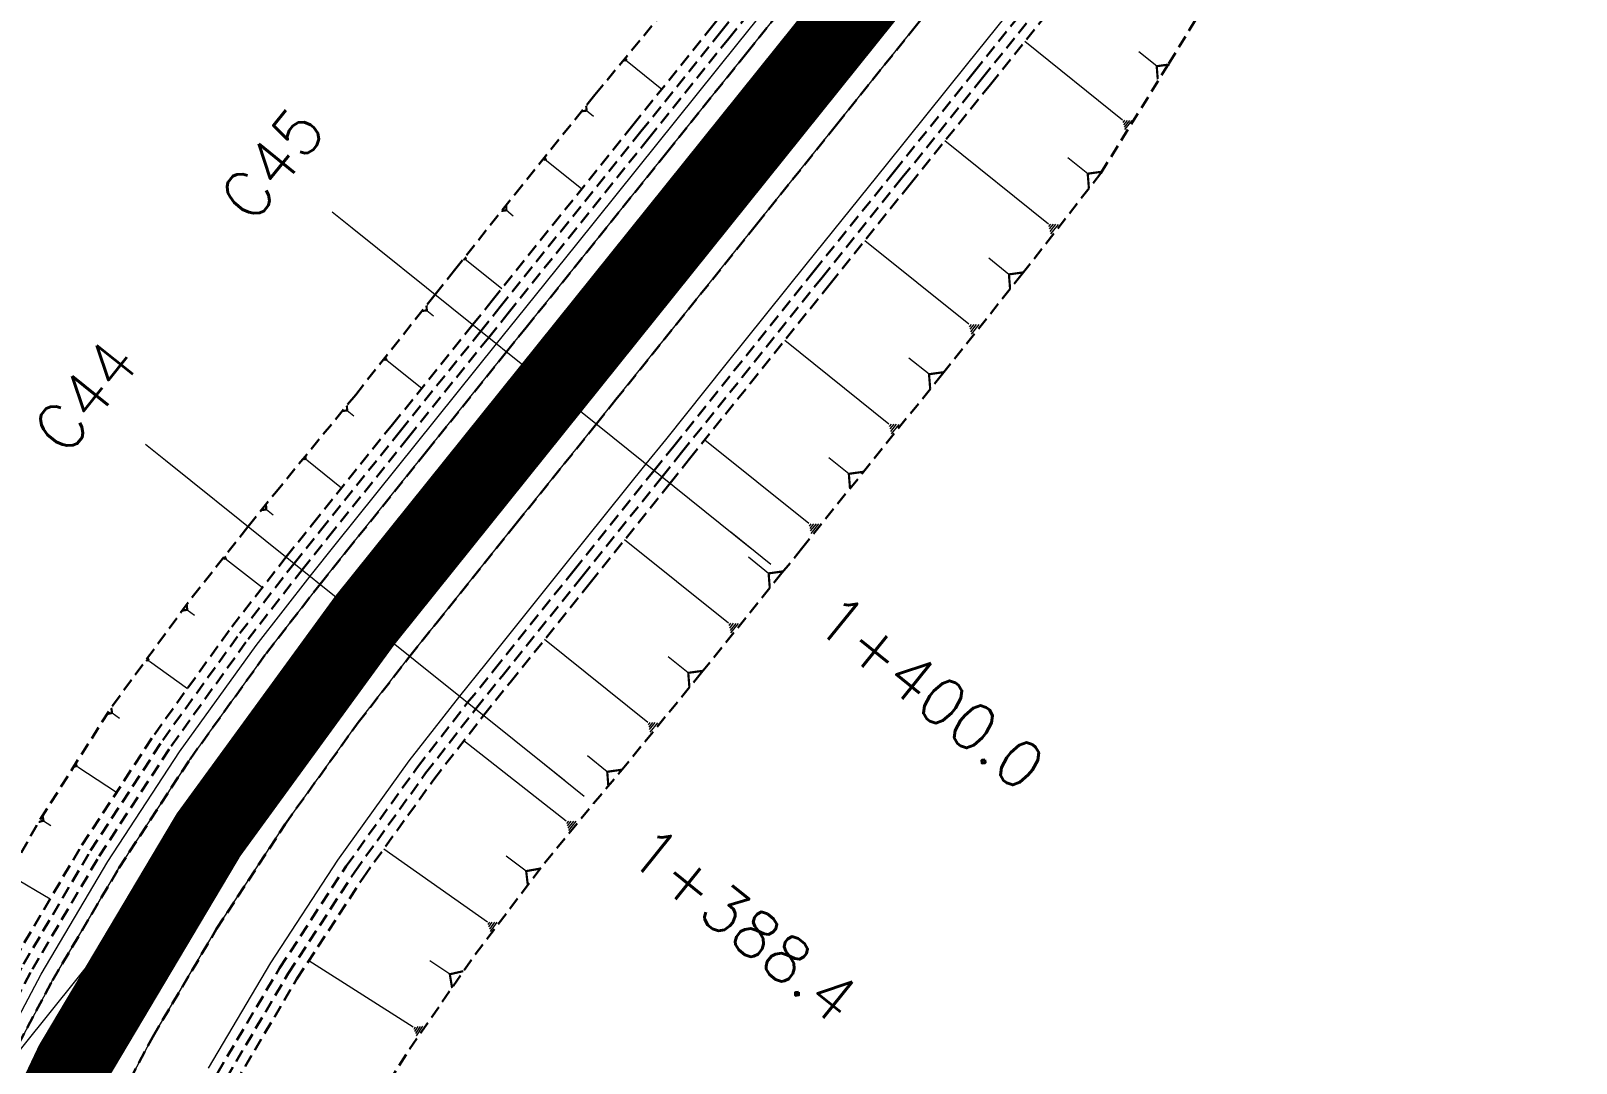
# Model space of a CAD drawing. Header units: metres. Extents: x 544752 to 548977, y 1840603 to 1844608.
# Drawn here: x 548351 to 548411.5, y 1841950.3 to 1841990.6 of the extents above; entities that cross this region are included whole.
import ezdxf

# ---------------------------------------------------------------- set-up
doc = ezdxf.new("R2010")
doc.units = ezdxf.units.M
doc.header["$MEASUREMENT"] = 0
for name, pattern in [('ACAD_ISO02W100', [15, 12, -3]), ('Anordnung Grundriss$0$GESTRICHELT', [0.75, 0.5, -0.25]), ('HIDDEN', [0.375, 0.25, -0.125])]:
    doc.linetypes.add(name, pattern=pattern)
doc.layers.add('C-ROAD', color=7, linetype='Continuous')
for name, color, linetype, lineweight in [('C-ROAD-CORR', 5, 'Continuous', 0), ('C-ROAD-SAMP', 150, 'HIDDEN', 0), ('C-ROAD-SAMP-TEXT', 11, 'Continuous', 0), ('C-TOPO-FEAT', 94, 'Continuous', 5)]:
    doc.layers.add(name, color=color, linetype=linetype, lineweight=lineweight)

msp = doc.modelspace()

# ---------------------------------------------------------------- linework, layer by layer
at = {"layer": 'C-ROAD', "color": 3, "linetype": 'Continuous', "lineweight": 13}
msp.add_line((548320.3869486051, 1841913.139602886), (548364.1086873615, 1841967.5948024), dxfattribs=at)
at = {"layer": 'C-ROAD', "color": 1, "linetype": 'ACAD_ISO02W100', "lineweight": -3, "ltscale": 0.1, "const_width": 3, "flags": 128}
msp.add_lwpolyline([(548350.437190882, 1841850.100391811, -0.2879144332034855), (548364.1086873615, 1841967.5948024)], format="xyb", dxfattribs=at)
at = {"layer": 'C-ROAD-CORR', "color": 160, "linetype": 'Continuous'}
for p, q in [((548393.7330288658, 1841987.146467753, 521.4174338349366), (548389.9048643049, 1841990.220077112, 516.5080633667426)), ((548374.3267540254, 1841989.58179953, 519.3083723468569), (548374.2271897579, 1841989.45779275, 519.3083723468569)), ((548374.3349762887, 1841989.549704638, 519.2818672504129), (548374.260303088, 1841989.456699552, 519.2818672504129)), ((548374.343198552, 1841989.517609745, 519.2553621539689), (548374.2934164181, 1841989.455606356, 519.2553621539689)), ((548374.3514208152, 1841989.485514853, 519.2288570575249), (548374.3265297484, 1841989.454513158, 519.2288570575249)), ((548395.0677856887, 1841989.257384591, 520.9270176777237), (548394.3714529749, 1841989.816465767, 520.0340165523432)), ((548374.3596430785, 1841989.453419961, 519.2023519610809), (548375.7177380166, 1841988.363014038, 517.4606841001452)), ((548372.7740125641, 1841987.520690208, 519.4399144866724), (548373.0400034434, 1841987.307127796, 519.0987985949686)), ((548393.7562055789, 1841987.055999462, 521.4921457479585), (548393.8263679052, 1841987.143386276, 521.4921457479585)), ((548393.7793822921, 1841986.96553117, 521.5668576609804), (548393.9197069447, 1841987.140304799, 521.5668576609804)), ((548393.8025590053, 1841986.875062878, 521.6415695740023), (548394.0130459841, 1841987.137223322, 521.6415695740023)), ((548393.8257357185, 1841986.784594587, 521.7162814870243), (548394.1063850236, 1841987.134141845, 521.7162814870243)), ((548390.8314764799, 1841983.084606774, 522.1189102375619), (548386.784607082, 1841986.333812877, 516.9290651318727)), ((548371.1723158315, 1841985.704349392, 519.7628896082778), (548371.0710179787, 1841985.57818344, 519.7628896082778)), ((548371.1806812586, 1841985.671695673, 519.7359230125039), (548371.1047078689, 1841985.577071209, 519.7359230125039)), ((548371.1890466855, 1841985.639041953, 519.7089564167301), (548371.1383977592, 1841985.575958978, 519.7089564167301)), ((548371.1974121125, 1841985.606388234, 519.6819898209562), (548371.1720876493, 1841985.574846746, 519.6819898209562)), ((548371.2057775395, 1841985.573734515, 519.6550232251824), (548372.5875192471, 1841984.464342749, 517.8830299303393)), ((548392.370423335, 1841985.054750437, 521.8743223958878), (548391.5946831042, 1841985.677587412, 520.8794863276548)), ((548369.6408585636, 1841983.624125977, 519.8658847209864), (548369.9073922309, 1841983.410127764, 519.5240727392419)), ((548390.8559772896, 1841982.988969987, 522.1978904772175), (548390.9301480225, 1841983.081349251, 522.1978904772175)), ((548390.8804780993, 1841982.893333199, 522.2768707168731), (548391.0288195651, 1841983.078091728, 522.2768707168731)), ((548390.9049789091, 1841982.797696412, 522.3558509565287), (548391.1274911077, 1841983.074834204, 522.3558509565287)), ((548390.9294797188, 1841982.702059624, 522.4348311961843), (548391.2261626503, 1841983.071576681, 522.4348311961843)), ((548387.7274649155, 1841979.164918032, 522.5748483839424), (548383.6544001014, 1841982.43515627, 517.3514093714463)), ((548368.0514564315, 1841981.797254993, 520.1726779986795), (548367.9508360092, 1841981.671932778, 520.1726779986795)), ((548368.0597659146, 1841981.764819646, 520.1458917423153), (548367.9843005979, 1841981.670827984, 520.1458917423153)), ((548368.0680753976, 1841981.732384298, 520.119105485951), (548368.0177651866, 1841981.669723191, 520.119105485951)), ((548368.0763848808, 1841981.699948951, 520.0923192295867), (548368.0512297752, 1841981.668618397, 520.0923192295867)), ((548368.0846943639, 1841981.667513604, 520.0655329732224), (548369.4571956584, 1841980.565540907, 518.3053899033054)), ((548389.2893992139, 1841981.116931998, 522.359514323782), (548388.5042008309, 1841981.747362863, 521.3525487946168)), ((548366.5284936352, 1841979.7109322, 520.2623236739075), (548366.7915650479, 1841979.49971381, 519.9249518071628)), ((548387.7521243191, 1841979.068662187, 522.6543398632883), (548387.8267751597, 1841979.161639423, 522.6543398632883)), ((548387.7767837227, 1841978.972406341, 522.7338313426343), (548387.9260854039, 1841979.158360814, 522.7338313426343)), ((548387.8014431263, 1841978.876150497, 522.8133228219803), (548388.0253956481, 1841979.155082204, 522.8133228219803)), ((548387.8261025299, 1841978.779894651, 522.8928143013262), (548388.1247058923, 1841979.151803595, 522.8928143013262)), ((548384.596935233, 1841975.266236245, 522.9969754806929), (548380.5240543408, 1841978.536326814, 517.7737723359556)), ((548364.9426272425, 1841977.87967961, 520.5554180800565), (548364.8435433309, 1841977.75627111, 520.5554180800565)), ((548364.9508098369, 1841977.847739562, 520.5290408596264), (548364.8764969031, 1841977.755183188, 520.5290408596264)), ((548364.9589924312, 1841977.815799514, 520.5026636391964), (548364.9094504754, 1841977.754095265, 520.5026636391964)), ((548364.9671750255, 1841977.783859467, 520.4762864187663), (548364.9424040476, 1841977.753007342, 520.4762864187663)), ((548364.9753576198, 1841977.751919419, 520.4499091983363), (548366.3269003173, 1841976.666774249, 518.7166441569512)), ((548386.1647322549, 1841977.213544826, 522.7891587627498), (548385.3784384171, 1841977.844855226, 521.7807883843496)), ((548363.414170361, 1841975.799391971, 520.6448040856121), (548363.6741649942, 1841975.590643907, 520.3113779870698)), ((548384.6215935231, 1841975.169984747, 523.0764633705498), (548384.6962409928, 1841975.262957784, 523.0764633705498)), ((548384.6462518132, 1841975.073733248, 523.1559512604068), (548384.7955467525, 1841975.259679323, 523.1559512604068)), ((548384.6709101031, 1841974.97748175, 523.2354391502638), (548384.8948525124, 1841975.256400862, 523.2354391502638)), ((548384.6955683932, 1841974.881230251, 523.3149270401208), (548384.9941582722, 1841975.253122401, 523.3149270401208)), ((548381.461456831, 1841971.371525944, 523.4127574214066), (548377.3937076963, 1841974.637496257, 518.1961354197213)), ((548361.7986647479, 1841973.993019614, 520.9655583346249), (548361.69859813, 1841973.868387159, 520.9655583346249)), ((548361.8069284965, 1841973.960762787, 520.9389195070411), (548361.7318785331, 1841973.867288446, 520.9389195070411)), ((548361.8151922452, 1841973.928505961, 520.9122806794572), (548361.7651589361, 1841973.866189733, 520.9122806794572)), ((548361.8234559938, 1841973.896249134, 520.8856418518734), (548361.7984393393, 1841973.86509102, 520.8856418518734)), ((548361.8317197424, 1841973.863992308, 520.8590030242896), (548363.1966669318, 1841972.768084755, 519.108547599373)), ((548383.0291520711, 1841973.318916501, 523.204809997384), (548382.2438679729, 1841973.949416187, 522.1977345438523)), ((548360.252575916, 1841971.925900962, 521.0669278062624), (548360.5186228692, 1841971.712293529, 520.7257400036651)), ((548381.4860840521, 1841971.275395721, 523.4921451579359), (548381.5606374673, 1841971.368251614, 523.4921451579359)), ((548381.5107112733, 1841971.179265498, 523.5715328944651), (548381.6598181037, 1841971.364977284, 523.5715328944651)), ((548381.5353384945, 1841971.083135274, 523.6509206309944), (548381.75899874, 1841971.361702954, 523.6509206309944)), ((548381.5599657156, 1841970.987005051, 523.7303083675237), (548381.8581793763, 1841971.358428624, 523.7303083675237)), ((548378.3219047667, 1841967.480101862, 523.8133377721537), (548374.2633686194, 1841970.738675125, 518.608530823767)), ((548358.6595550721, 1841970.103730713, 521.3661039659229), (548358.5593007264, 1841969.97545079, 521.3661039659229)), ((548358.6684032661, 1841970.070986665, 521.3389663719042), (548358.5932125069, 1841969.974776723, 521.3389663719042)), ((548358.6772514601, 1841970.038242617, 521.3118287778856), (548358.6271242873, 1841969.974102655, 521.3118287778856)), ((548358.6860996542, 1841970.005498569, 521.2846911838669), (548358.6610360678, 1841969.973428588, 521.2846911838669)), ((548358.6949478482, 1841969.972754521, 521.2575535898483), (548360.0999196093, 1841968.874729817, 519.4742244948958)), ((548379.8925079562, 1841969.425146321, 523.617324173024), (548379.1084392327, 1841970.05467019, 522.6118073580774)), ((548357.1602246133, 1841968.00332984, 521.4463392832462), (548357.4389165342, 1841967.794951688, 521.0983300111844)), ((548378.3464762099, 1841967.384189363, 523.8925457045231), (548378.4208607703, 1841967.476834948, 523.8925457045231)), ((548378.3710476533, 1841967.288276864, 523.9717536368925), (548378.5198167737, 1841967.473568034, 523.9717536368925)), ((548378.3956190965, 1841967.192364364, 524.0509615692619), (548378.6187727773, 1841967.47030112, 524.0509615692619)), ((548378.4201905398, 1841967.096451865, 524.1301695016313), (548378.7177287807, 1841967.467034205, 524.1301695016313)), ((548375.167304928, 1841963.600915945, 524.1755609116241), (548371.1331058955, 1841966.839949091, 519.0019647200013)), ((548355.6416478431, 1841966.122095133, 521.7409041069282), (548355.5447218256, 1841965.986522069, 521.7409041069282)), ((548355.6521276016, 1841966.088994164, 521.7131214926823), (548355.5794330885, 1841965.987314366, 521.7131214926823)), ((548355.66260736, 1841966.055893195, 521.6853388784364), (548355.6141443514, 1841965.988106663, 521.6853388784364)), ((548355.6730871187, 1841966.022792225, 521.6575562641905), (548355.6488556142, 1841965.988898959, 521.6575562641905)), ((548355.6835668772, 1841965.989691256, 521.6297736499446), (548357.1685164555, 1841964.928047854, 519.8039339097063)), ((548376.7496964535, 1841965.536364062, 524.0057795379839), (548375.9680363953, 1841966.163954028, 523.0033516785674)), ((548354.2202704983, 1841963.967005254, 521.8069990915957), (548354.5138233112, 1841963.766457953, 521.4514645340408)), ((548375.191729028, 1841963.505578588, 524.2542938716196), (548375.2656675393, 1841963.597668621, 524.2542938716196)), ((548375.2161531281, 1841963.41024123, 524.333026831615), (548375.3640301507, 1841963.594421297, 524.333026831615)), ((548375.2405772281, 1841963.314903872, 524.4117597916105), (548375.4623927621, 1841963.591173973, 524.4117597916105)), ((548375.2650013282, 1841963.219566515, 524.490492751606), (548375.5607553734, 1841963.587926649, 524.490492751606)), ((548371.9819968403, 1841959.741106272, 524.4729308435744), (548367.9770211352, 1841962.878854629, 519.3846633902207)), ((548373.5815539878, 1841961.668264344, 524.3399687689611), (548372.8072221839, 1841962.289970501, 523.3469389160965)), ((548352.832755925, 1841961.989758474, 522.0373895914047), (548352.7423966225, 1841961.85123823, 522.0373895914047)), ((548352.8445477196, 1841961.95738356, 522.0098175708937), (548352.7767782427, 1841961.853493376, 522.0098175708937)), ((548352.8563395141, 1841961.925008646, 521.9822455503827), (548352.8111598628, 1841961.855748523, 521.9822455503827)), ((548352.8681313086, 1841961.892633731, 521.9546735298717), (548352.845541483, 1841961.85800367, 521.9546735298717)), ((548352.8799231031, 1841961.860258817, 521.9271015093607), (548354.3971919711, 1841960.870516435, 520.1150558316825)), ((548351.539550726, 1841959.75341133, 522.0471755766259), (548351.8313167703, 1841959.571846562, 521.7035271430412)), ((548372.0071308936, 1841959.647648856, 524.550361090745), (548372.078753494, 1841959.739066886, 524.550361090745)), ((548372.032264947, 1841959.554191441, 524.6277913379156), (548372.1755101476, 1841959.737027501, 524.6277913379156)), ((548372.0573990002, 1841959.460734026, 524.7052215850862), (548372.2722668013, 1841959.734988116, 524.7052215850862)), ((548372.0825330535, 1841959.367276611, 524.7826518322568), (548372.369023455, 1841959.732948731, 524.7826518322568)), ((548368.8995140282, 1841955.781474877, 524.7386168597466), (548364.8411008822, 1841958.645352887, 519.7705103238543)), ((548370.4122000075, 1841957.783712952, 524.6074928175599), (548369.6342219363, 1841958.362398321, 523.6377740024645)), ((548350.295950262, 1841957.588068488, 522.155157240716), (548351.7995585682, 1841956.696335747, 520.4065247230501)), ((548368.9285854882, 1841955.691579721, 524.8142147450225), (548368.9939533864, 1841955.784212835, 524.8142147450225)), ((548368.9576569484, 1841955.601684566, 524.8898126302984), (548369.0883927445, 1841955.786950793, 524.8898126302984)), ((548368.9867284084, 1841955.51178941, 524.9654105155743), (548369.1828321028, 1841955.789688751, 524.9654105155743)), ((548369.0157998684, 1841955.421894255, 525.0410084008502), (548369.277271461, 1841955.792426709, 525.0410084008502)), ((548365.9990546054, 1841951.687201783, 524.9697464956298), (548361.9110423398, 1841954.276057584, 520.1302794374851)), ((548367.4271214089, 1841953.750270406, 524.8596986102342), (548366.640479899, 1841954.276420322, 523.9131448126627)), ((548366.0317161469, 1841951.601151115, 525.0433891683289), (548366.0908084781, 1841951.694462676, 525.0433891683289)), ((548366.0643776882, 1841951.515100447, 525.1170318410279), (548366.1825623509, 1841951.701723569, 525.1170318410279)), ((548366.0970392297, 1841951.429049779, 525.190674513727), (548366.2743162236, 1841951.708984461, 525.190674513727)), ((548366.1297007712, 1841951.342999111, 525.2643171864261), (548366.3660700963, 1841951.716245354, 525.2643171864261))]:
    msp.add_line(p, q, dxfattribs=at)
at = {"layer": 'C-ROAD-CORR', "color": 5, "linetype": 'Anordnung Grundriss$0$GESTRICHELT', "lineweight": 30, "extrusion": (-0.5513784584334115, 0.4426983122739024, 0.7071067811055366), "const_width": 0.1, "elevation": 513440.6594093192}
msp.add_lwpolyline([(-1779656.291862654, -512703.4591600958), (-1779655.918303963, -512703.9572383504), (-1779655.544745273, -512703.4591600957)], dxfattribs=at)
at = {"layer": 'C-ROAD-CORR', "color": 5, "linetype": 'Anordnung Grundriss$0$GESTRICHELT', "lineweight": 30, "extrusion": (-0.5513784583113457, 0.4426983120526868, -0.7071067813392158), "const_width": 0.1, "elevation": 512716.5320306733}
msp.add_lwpolyline([(-1779640.464029172, 513451.3214841497), (-1779640.606724184, 513451.1312241341), (-1779640.749419196, 513451.3214841498)], dxfattribs=at)
at = {"layer": 'C-ROAD-CORR', "color": 5, "linetype": 'Anordnung Grundriss$0$GESTRICHELT', "lineweight": 30, "extrusion": (-0.55137845841225, 0.4426983122332208, 0.7071067811475071), "const_width": 0.1, "elevation": 513440.9559600501}
msp.add_lwpolyline([(-1779651.368668517, -512702.3592813307), (-1779650.952510408, -512702.9141588092), (-1779650.536352299, -512702.359281331)], dxfattribs=at)
at = {"layer": 'C-ROAD-CORR', "color": 5, "linetype": 'Anordnung Grundriss$0$GESTRICHELT', "lineweight": 30, "extrusion": (-0.551378458437875, 0.4426983120453225, -0.707106781245163), "const_width": 0.1, "elevation": 512716.2332925455}
msp.add_lwpolyline([(-1779635.463839788, 513451.6254106626), (-1779635.606825986, 513451.4347623975), (-1779635.749812186, 513451.6254106626)], dxfattribs=at)
at = {"layer": 'C-ROAD-CORR', "color": 5, "linetype": 'Anordnung Grundriss$0$GESTRICHELT', "lineweight": 30, "extrusion": (-0.5513784583427417, 0.4426983121209866, 0.7071067812719738), "const_width": 0.1, "elevation": 513441.2544187551}
msp.add_lwpolyline([(-1779646.374270548, -512701.9649903548), (-1779645.953038464, -512702.5266331333), (-1779645.53180638, -512701.9649903546)], dxfattribs=at)
at = {"layer": 'C-ROAD-CORR', "color": 5, "linetype": 'Anordnung Grundriss$0$GESTRICHELT', "lineweight": 30, "extrusion": (-0.5513784584895168, 0.4426983124603243, -0.7071067809450743), "const_width": 0.1, "elevation": 512715.9374308321}
msp.add_lwpolyline([(-1779630.46546114, 513451.8872862898), (-1779630.606589957, 513451.6991145327), (-1779630.747718774, 513451.8872862892)], dxfattribs=at)
at = {"layer": 'C-ROAD-CORR', "color": 5, "linetype": 'Anordnung Grundriss$0$GESTRICHELT', "lineweight": 30, "extrusion": (-0.5513784583551246, 0.4426983122283549, 0.7071067811950981), "const_width": 0.1, "elevation": 513441.5532653288}
msp.add_lwpolyline([(-1779641.374788068, -512701.6553328097), (-1779640.95296831, -512702.2177591535), (-1779640.531148552, -512701.6553328094)], dxfattribs=at)
at = {"layer": 'C-ROAD-CORR', "color": 5, "linetype": 'Anordnung Grundriss$0$GESTRICHELT', "lineweight": 30, "extrusion": (-0.5513784582600784, 0.4426983122880205, -0.7071067812318571), "const_width": 0.1, "elevation": 512715.6523231342}
msp.add_lwpolyline([(-1779625.467228382, 513452.1413029796), (-1779625.606706612, 513451.9553320051), (-1779625.746184843, 513452.1413029793)], dxfattribs=at)
at = {"layer": 'C-ROAD-CORR', "color": 5, "linetype": 'Anordnung Grundriss$0$GESTRICHELT', "lineweight": 30, "extrusion": (-0.5513784583050209, 0.4426983123100472, 0.7071067811830222), "const_width": 0.1, "elevation": 513441.8520990622}
msp.add_lwpolyline([(-1779636.374154038, -512701.3670516586), (-1779635.952875971, -512701.9287557485), (-1779635.531597904, -512701.3670516587)], dxfattribs=at)
at = {"layer": 'C-ROAD-CORR', "color": 5, "linetype": 'Anordnung Grundriss$0$GESTRICHELT', "lineweight": 30, "extrusion": (-0.5513784581858894, 0.4426983124944061, -0.7071067811604955), "const_width": 0.1, "elevation": 512715.3827046035}
msp.add_lwpolyline([(-1779620.463969363, 513452.4728831288), (-1779620.606694457, 513452.2825830047), (-1779620.74941955, 513452.4728831288)], dxfattribs=at)
at = {"layer": 'C-ROAD-CORR', "color": 5, "linetype": 'Anordnung Grundriss$0$GESTRICHELT', "lineweight": 30, "extrusion": (-0.5663329808302264, 0.4234475825354522, -0.7070778596935644), "const_width": 0.1, "elevation": 469055.4498465458}
msp.add_lwpolyline([(-1803568.449662086, 469754.6827806162), (-1803568.595226468, 469754.4886947729), (-1803568.74079085, 469754.6827806161)], dxfattribs=at)
at = {"layer": 'C-ROAD-CORR', "color": 5, "linetype": 'Anordnung Grundriss$0$GESTRICHELT', "lineweight": 30, "extrusion": (-0.5513784583696273, 0.4426983121092165, 0.7071067812583782), "const_width": 0.1, "elevation": 513442.4350984698}
msp.add_lwpolyline([(-1779626.372456815, -512700.8200106671), (-1779625.953122921, -512701.3791225256), (-1779625.533789027, -512700.820010667)], dxfattribs=at)
at = {"layer": 'C-ROAD-CORR', "color": 5, "linetype": 'Anordnung Grundriss$0$GESTRICHELT', "lineweight": 30, "extrusion": (-0.5838768376380462, 0.3988887823057179, -0.7070895118869013), "const_width": 0.1, "elevation": 414198.4715564338}
msp.add_lwpolyline([(-1830247.943079012, 414916.3675956186), (-1830248.091796919, 414916.1693050768), (-1830248.240514826, 414916.3675956187)], dxfattribs=at)
at = {"layer": 'C-ROAD-CORR', "color": 5, "linetype": 'Anordnung Grundriss$0$GESTRICHELT', "lineweight": 30, "extrusion": (-0.6003552243001089, 0.3735985020675133, -0.7071052000293001), "const_width": 0.1, "elevation": 358578.5509483221}
msp.add_lwpolyline([(-1853596.199465516, 359315.4235395545), (-1853596.343219168, 359315.231868021), (-1853596.486972817, 359315.4235395548)], dxfattribs=at)
at = {"layer": 'C-ROAD-CORR', "color": 5, "linetype": 'Anordnung Grundriss$0$GESTRICHELT', "lineweight": 30, "extrusion": (-0.5673949936909459, 0.4220468329798105, 0.7070639234936), "const_width": 0.1, "elevation": 466620.7535602035}
msp.add_lwpolyline([(-1805213.270509112, -465821.7921396334), (-1805212.864916873, -465822.332929285), (-1805212.459324635, -465821.7921396332)], dxfattribs=at)
at = {"layer": 'C-ROAD-CORR', "color": 5, "linetype": 'Anordnung Grundriss$0$GESTRICHELT', "lineweight": 30, "extrusion": (-0.5878072087250913, 0.3931583951759693, 0.7070425458722222), "const_width": 0.1, "elevation": 402216.3518902064}
msp.add_lwpolyline([(-1835919.757074226, -401400.5610860818), (-1835919.361199587, -401401.0889189337), (-1835918.965324948, -401400.5610860817)], dxfattribs=at)
at = {"layer": 'C-ROAD-SAMP-TEXT', "color": 1, "linetype": 'Continuous', "lineweight": -3}
for p, q in [((548372.1818208771, 1841976.052582852), (548370.6222870894, 1841977.304722767)), ((548364.8884542554, 1841966.968732443), (548363.3289204676, 1841968.220872357))]:
    msp.add_line(p, q, dxfattribs=at)
at = {"layer": 'C-ROAD-SAMP-TEXT', "color": 4, "linetype": 'Continuous', "lineweight": 5}
for p, q in [((548378.4199560282, 1841971.044023195), (548379.979489816, 1841969.791883281)), ((548371.1265894065, 1841961.960172786), (548372.6861231943, 1841960.708032872))]:
    msp.add_line(p, q, dxfattribs=at)

# ---------------------------------------------------------------- texts
at = {"layer": 'C-ROAD-SAMP-TEXT', "color": 1, "linetype": 'Continuous', "lineweight": 13, "char_height": 1.8, "attachment_point": 5, "rotation": 51.239237377895556, "bg_fill": 3, "box_fill_scale": 1.416666666666667, "bg_fill_color": 256, "bg_fill_true_color": 13158600, "bg_fill_transparency": 0}
for s, insert, width in [('{\\Fsimplex.shx|c0;C45}', (548360.4853174691, 1841985.443632209), 4.761428571428572), ('{\\Fsimplex.shx|c0;C44}', (548353.1919508474, 1841976.3597818), 4.848000000000001)]:
    msp.add_mtext(s, dxfattribs=dict(at, insert=insert, width=width))
at = {"layer": 'C-ROAD-SAMP-TEXT', "color": 1, "linetype": 'Continuous', "lineweight": -3, "insert": (548378.9242583452, 1841955.699473215), "char_height": 1.8, "width": 10.99457142857143, "attachment_point": 5, "rotation": 321.23923737789556, "bg_fill": 3, "box_fill_scale": 1.416666666666667, "bg_fill_color": 256, "bg_fill_true_color": 13158600, "bg_fill_transparency": 0}
msp.add_mtext('{\\Fsimplex.shx|c0;1+388.4}', dxfattribs=at)

# ---------------------------------------------------------------- next in the draw order: linework, layer by layer
at = {"layer": 'C-ROAD-CORR', "color": 5, "linetype": 'Anordnung Grundriss$0$GESTRICHELT', "lineweight": 30, "extrusion": (-0.5513784584607337, 0.4426983121602021, 0.7071067811554159), "const_width": 0.1, "elevation": 513442.7058941332}
msp.add_lwpolyline([(-1779621.368848271, -512700.6232837803), (-1779620.953445735, -512701.1771538285), (-1779620.538043199, -512700.6232837808)], dxfattribs=at)
at = {"layer": 'C-ROAD-SAMP', "color": 1, "linetype": 'Continuous', "lineweight": 13}
for points in [[(548363.6043850445, 1841982.939352381), (548371.4020539833, 1841976.678652809), (548379.199722922, 1841970.417953238)], [(548356.3110184228, 1841973.855501971), (548364.1086873616, 1841967.5948024), (548371.9063563003, 1841961.334102829)]]:
    msp.add_lwpolyline(points, dxfattribs=at)
at = {"layer": 'C-ROAD-SAMP-TEXT', "color": 4, "linetype": 'Continuous', "lineweight": 9}
for p, q in [((548362.8246181507, 1841983.565422338), (548364.3841519385, 1841982.313282424)), ((548355.531251529, 1841974.481571929), (548357.0907853168, 1841973.229432014))]:
    msp.add_line(p, q, dxfattribs=at)

# ---------------------------------------------------------------- next in the draw order: texts
at = {"layer": 'C-ROAD-SAMP-TEXT', "color": 1, "linetype": 'Continuous', "lineweight": -3, "insert": (548386.2176249669, 1841964.783323624), "char_height": 1.8, "width": 10.908, "attachment_point": 5, "rotation": 321.23923737789556, "bg_fill": 3, "box_fill_scale": 1.416666666666667, "bg_fill_color": 256, "bg_fill_true_color": 13158600, "bg_fill_transparency": 0}
msp.add_mtext('{\\Fsimplex.shx|c0;1+400.0}', dxfattribs=at)

# ---------------------------------------------------------------- next in the draw order: linework, layer by layer
at = {"layer": 'C-ROAD', "color": 1, "linetype": 'ACAD_ISO02W100', "lineweight": 60, "ltscale": 0.1, "const_width": 3, "flags": 128}
msp.add_lwpolyline([(548364.1086873615, 1841967.5948024), (548470.0672475295, 1842099.565641123)], dxfattribs=at)
at = {"layer": 'C-ROAD-CORR', "color": 5, "linetype": 'Anordnung Grundriss$0$GESTRICHELT', "lineweight": 30, "extrusion": (-0.5513784583670043, 0.4426983121737848, 0.7071067812199994), "const_width": 0.1, "elevation": 513442.1492181798}
msp.add_lwpolyline([(-1779631.373659158, -512701.0817106382), (-1779630.953033097, -512701.6425453856), (-1779630.532407037, -512701.0817106386)], dxfattribs=at)
at = {"layer": 'C-ROAD-CORR', "color": 11, "linetype": 'Anordnung Grundriss$0$GESTRICHELT', "lineweight": 30}
for points in [[(548363.4714341135, 1841947.00373152, 525.567007840489), (548365.8490679871, 1841950.827210614, 525.3718747066418), (548368.4169643203, 1841954.520194001, 525.1829700191947), (548371.1315107165, 1841958.099404237, 524.9553176218691), (548373.0433305812, 1841960.421233297, 524.7977075369951), (548374.1060612581, 1841961.68327687, 524.7144473336593), (548377.2736194589, 1841965.552236936, 524.3782432500824), (548380.4156671428, 1841969.441679236, 523.9872750739511), (548381.1802194052, 1841970.38932417, 523.8879549467772), (548383.5523688636, 1841973.335413776, 523.5737112737198), (548386.6883654882, 1841977.229714434, 523.1585894675111), (548389.811746294, 1841981.134144253, 522.7272886994815), (548392.8859914703, 1841985.078024762, 522.2329747028622), (548395.5416524243, 1841989.357983923, 521.2018538404751), (548398.1676948576, 1841993.661723608, 520.132749164066), (548400.1844889697, 1841997.102794464, 519.2177075979744), (548400.7046814917, 1841998.036965637, 518.9500290189873), (548403.1896554747, 1842002.453968298, 517.7189733291677), (548405.6603734173, 1842006.882417044, 516.496308581202), (548408.148323207, 1842011.297030448, 515.3224159301949), (548409.6225532397, 1842016.525553098, 513.8982793738819)], [(548344.1476898792, 1841945.811313652, 522.843259102757), (548346.3692844624, 1841950.575932781, 522.6325620992366), (548348.7986430564, 1841955.240318127, 522.4055197330113), (548351.4130607105, 1841959.807033252, 522.1837115537636), (548354.2352856328, 1841964.252088744, 521.9357228831092), (548357.3519030784, 1841968.496199481, 521.5458581506033), (548359.5425393456, 1841971.260934054, 521.2753983878347), (548360.5789254361, 1841972.544129531, 521.1488141260872), (548363.746611893, 1841976.412986621, 520.7170108485265), (548366.8511252126, 1841980.332565027, 520.3441744599145), (548367.6096497158, 1841981.285049611, 520.2468235001711), (548369.9630544459, 1841984.246189242, 519.9460878714904), (548373.0999950151, 1841988.139732013, 519.5152721155489), (548376.2889366602, 1841991.991523445, 519.0177683832688), (548379.5807041978, 1841995.760756612, 518.3883971748193), (548382.9505921218, 1841999.46726741, 517.6588416842193), (548386.4161533541, 1842003.096962707, 516.8065914384715), (548389.1228034489, 1842005.984152514, 516.1702983365107), (548389.8446162796, 1842006.756444003, 516.0025101069759), (548393.3069156014, 1842010.388758268, 515.173403087858), (548397.0010104802, 1842013.834965332, 514.3549864971811)]]:
    msp.add_polyline3d(points, dxfattribs=at)
at = {"layer": 'C-ROAD-CORR', "color": 150, "linetype": 'Anordnung Grundriss$0$GESTRICHELT', "lineweight": 30}
msp.add_polyline3d([(548351.5010493863, 1841947.991327398, 520.924176943611), (548353.8497410879, 1841952.404878963, 520.6504981256346), (548356.3944005738, 1841956.708423808, 520.3547707831452), (548359.1298862722, 1841960.893266472, 520.0369949161432), (548362.0506710408, 1841964.950951337, 519.6971705246281), (548364.1086873615, 1841967.5948024, 519.4571124449019), (548365.141354412, 1841968.88098387, 519.3352976086002), (548368.2717041975, 1841972.77981834, 518.9513761680594), (548371.4020539832, 1841976.678652809, 518.5454062030058), (548372.1643601117, 1841977.62810115, 518.4432055562584), (548374.5324037689, 1841980.577487278, 518.1236964618583), (548377.6627535545, 1841984.476321748, 517.7013329542727), (548380.7931033401, 1841988.375156217, 517.2789694466871), (548383.9234531258, 1841992.273990687, 516.8566059391015), (548387.0538029114, 1841996.172825156, 516.4342424315159), (548390.1841526971, 1842000.071659626, 516.0118789239303), (548392.6545542126, 1842003.148531937, 515.6785591607355), (548393.3145024827, 1842003.970494095, 515.5901081807559), (548396.4448522683, 1842007.869328564, 515.1867047132199), (548399.575202054, 1842011.768163034, 514.8099746264185), (548402.7055518397, 1842015.666997503, 514.4599179203517)], dxfattribs=at)
msp.add_polyline3d([(548351.5010493863, 1841947.991327398, 520.924176943611), (548353.8497410879, 1841952.404878963, 520.6504981256346), (548356.3944005738, 1841956.708423808, 520.3547707831452), (548359.1298862722, 1841960.893266472, 520.0369949161432), (548362.0506710408, 1841964.950951337, 519.6971705246281), (548364.1086873615, 1841967.5948024, 519.4571124449019), (548365.141354412, 1841968.88098387, 519.3352976086002), (548368.2717041975, 1841972.77981834, 518.9513761680594), (548371.4020539832, 1841976.678652809, 518.5454062030058), (548372.1643601117, 1841977.62810115, 518.4432055562584), (548374.5324037689, 1841980.577487278, 518.1236964618583), (548377.6627535545, 1841984.476321748, 517.7013329542727), (548380.7931033401, 1841988.375156217, 517.2789694466871), (548383.9234531258, 1841992.273990687, 516.8566059391015), (548387.0538029114, 1841996.172825156, 516.4342424315159), (548390.1841526971, 1842000.071659626, 516.0118789239303), (548392.6545542126, 1842003.148531937, 515.6785591607355), (548393.3145024827, 1842003.970494095, 515.5901081807559), (548396.4448522683, 1842007.869328564, 515.1867047132199), (548399.575202054, 1842011.768163034, 514.8099746264185), (548402.7055518397, 1842015.666997503, 514.4599179203517)], dxfattribs=at)
at = {"layer": 'C-ROAD-CORR', "color": 5, "linetype": 'Anordnung Grundriss$0$GESTRICHELT', "lineweight": 30}
for points in [[(548353.510569376, 1841946.979235796, 520.856676943611), (548355.8117485418, 1841951.303504027, 520.5829981256346), (548358.3049311887, 1841955.519990903, 520.2872707831452), (548360.9850797553, 1841959.620176868, 519.9694949161432), (548363.8467789101, 1841963.595777355, 519.6296705246281), (548365.8631628727, 1841966.186144996, 519.3896124449019), (548366.8958299232, 1841967.472326467, 519.2677976086002), (548370.0261797088, 1841971.371160937, 518.8838761680594), (548373.1565294944, 1841975.269995406, 518.4779062030058), (548373.918835623, 1841976.219443747, 518.3757055562584), (548376.2868792801, 1841979.168829875, 518.0561964618583), (548379.4172290658, 1841983.067664345, 517.6338329542727), (548382.5475788513, 1841986.966498814, 517.2114694466871), (548385.677928637, 1841990.865333283, 516.7891059391015), (548388.8082784227, 1841994.764167753, 516.366742431516), (548391.9386282084, 1841998.663002222, 515.9443789239303), (548394.4090297238, 1842001.739874534, 515.6110591607355), (548395.0689779939, 1842002.561836691, 515.5226081807559), (548398.1993277796, 1842006.460671161, 515.1192047132199), (548401.3296775653, 1842010.35950563, 514.7424746264185), (548404.4600273509, 1842014.258340099, 514.3924179203517)], [(548349.4915293966, 1841949.003419, 520.856676943611), (548351.887733634, 1841953.5062539, 520.5829981256346), (548354.4838699589, 1841957.896856713, 520.2872707831452), (548357.2746927892, 1841962.166356076, 519.9694949161432), (548360.2545631714, 1841966.306125319, 519.6296705246281), (548362.3542118502, 1841969.003459803, 519.3896124449019), (548363.3868789007, 1841970.289641274, 519.2677976086002), (548366.5172286863, 1841974.188475743, 518.8838761680594), (548369.6475784719, 1841978.087310213, 518.4779062030058), (548370.4098846004, 1841979.036758553, 518.3757055562584), (548372.7779282576, 1841981.986144682, 518.0561964618583), (548375.9082780433, 1841985.884979151, 517.6338329542727), (548379.0386278288, 1841989.783813621, 517.2114694466871), (548382.1689776145, 1841993.68264809, 516.7891059391015), (548385.2993274002, 1841997.581482559, 516.366742431516), (548388.4296771858, 1842001.480317029, 515.9443789239303), (548390.9000787013, 1842004.557189341, 515.6110591607355), (548391.5600269714, 1842005.379151498, 515.5226081807559), (548394.6903767571, 1842009.277985968, 515.1192047132199), (548397.8207265427, 1842013.176820437, 514.7424746264185)]]:
    msp.add_polyline3d(points, dxfattribs=at)
at = {"layer": 'C-ROAD-CORR', "color": 160, "linetype": 'Anordnung Grundriss$0$GESTRICHELT', "lineweight": 30}
for points in [[(548353.510569376, 1841946.979235796, 520.706676943611), (548355.8117485418, 1841951.303504027, 520.4329981256346), (548358.3049311887, 1841955.519990903, 520.1372707831453), (548360.9850797553, 1841959.620176868, 519.8194949161432), (548363.8467789101, 1841963.595777355, 519.4796705246281), (548365.8631628727, 1841966.186144996, 519.2396124449019), (548366.8958299232, 1841967.472326467, 519.1177976086002), (548370.0261797088, 1841971.371160937, 518.7338761680594), (548373.1565294944, 1841975.269995406, 518.3279062030058), (548373.918835623, 1841976.219443747, 518.2257055562584), (548376.2868792801, 1841979.168829875, 517.9061964618584), (548379.4172290658, 1841983.067664345, 517.4838329542728), (548382.5475788513, 1841986.966498814, 517.0614694466872), (548385.677928637, 1841990.865333283, 516.6391059391016), (548388.8082784227, 1841994.764167753, 516.216742431516), (548391.9386282084, 1841998.663002222, 515.7943789239304), (548394.4090297238, 1842001.739874534, 515.4610591607355), (548395.0689779939, 1842002.561836691, 515.372608180756), (548398.1993277796, 1842006.460671161, 514.9692047132199), (548401.3296775653, 1842010.35950563, 514.5924746264185), (548404.4600273509, 1842014.258340099, 514.2424179203517)], [(548349.4915293966, 1841949.003419, 520.706676943611), (548351.887733634, 1841953.5062539, 520.4329981256346), (548354.4838699589, 1841957.896856713, 520.1372707831453), (548357.2746927892, 1841962.166356076, 519.8194949161432), (548360.2545631714, 1841966.306125319, 519.4796705246281), (548362.3542118502, 1841969.003459803, 519.2396124449019), (548363.3868789007, 1841970.289641274, 519.1177976086002), (548366.5172286863, 1841974.188475743, 518.7338761680594), (548369.6475784719, 1841978.087310213, 518.3279062030058), (548370.4098846004, 1841979.036758553, 518.2257055562584), (548372.7779282576, 1841981.986144682, 517.9061964618584), (548375.9082780433, 1841985.884979151, 517.4838329542728), (548379.0386278288, 1841989.783813621, 517.0614694466872), (548382.1689776145, 1841993.68264809, 516.6391059391016), (548385.2993274002, 1841997.581482559, 516.216742431516), (548388.4296771858, 1842001.480317029, 515.7943789239304), (548390.9000787013, 1842004.557189341, 515.4610591607355), (548391.5600269714, 1842005.379151498, 515.372608180756), (548394.6903767571, 1842009.277985968, 514.9692047132199), (548397.8207265427, 1842013.176820437, 514.5924746264185)]]:
    msp.add_polyline3d(points, dxfattribs=at)
at = {"layer": 'C-ROAD-CORR', "color": 92, "linetype": 'Anordnung Grundriss$0$GESTRICHELT', "lineweight": 30}
for points in [[(548358.3405581492, 1841949.883954109, 520.0829981256346), (548360.76739287, 1841953.988232937, 519.7872707831452), (548363.3762180225, 1841957.979305823, 519.4694949161432), (548366.1617623861, 1841961.849108667, 519.1296705246281), (548368.1244868649, 1841964.37054212, 518.8896124449019), (548369.1571539154, 1841965.656723591, 518.7677976086002), (548372.2875037009, 1841969.555558061, 518.3838761680594), (548375.4178534866, 1841973.45439253, 517.9779062030058), (548376.1801596151, 1841974.403840871, 517.8757055562584), (548378.5482032723, 1841977.353226999, 517.5561964618583), (548381.678553058, 1841981.252061469, 517.1338329542727), (548384.8089028435, 1841985.150895938, 516.7114694466871), (548387.9392526292, 1841989.049730408, 516.2891059391015), (548391.0696024148, 1841992.948564877, 515.866742431516), (548394.1999522005, 1841996.847399346, 515.4443789239303), (548396.670353716, 1841999.924271658, 515.1110591607355), (548397.3303019861, 1842000.746233816, 515.0226081807559), (548400.4606517717, 1842004.645068285, 514.6192047132199), (548403.5910015574, 1842008.543902754, 514.2424746264185), (548406.7213513431, 1842012.442737224, 513.8924179203517)], [(548358.6893594742, 1841949.68815412, 520.0829981256346), (548361.1070427571, 1841953.776955976, 519.7872707831452), (548363.7060301972, 1841957.752978782, 519.4694949161432), (548366.4810704518, 1841961.608188848, 519.1296705246281), (548368.4363936224, 1841964.120114138, 518.8896124449019), (548369.4690606729, 1841965.406295608, 518.7677976086002), (548372.5994104585, 1841969.305130078, 518.3838761680594), (548375.7297602441, 1841973.203964547, 517.9779062030058), (548376.4920663727, 1841974.153412888, 517.8757055562584), (548378.8601100298, 1841977.102799017, 517.5561964618583), (548381.9904598155, 1841981.001633486, 517.1338329542727), (548385.120809601, 1841984.900467955, 516.7114694466871), (548388.2511593867, 1841988.799302425, 516.2891059391015), (548391.3815091724, 1841992.698136894, 515.866742431516), (548394.511858958, 1841996.596971364, 515.4443789239303), (548396.9822604735, 1841999.673843675, 515.1110591607355), (548397.6422087436, 1842000.495805833, 515.0226081807559), (548400.7725585293, 1842004.394640302, 514.6192047132199), (548403.902908315, 1842008.293474772, 514.2424746264185), (548407.0332581006, 1842012.192309241, 513.8924179203517)], [(548339.4020989867, 1841925.442368797, 521.4743431658001), (548340.7496862268, 1841930.422415557, 521.310906970388), (548342.3197103614, 1841935.336871918, 521.1254222504631), (548344.108999103, 1841940.175808051, 520.9178890060252), (548346.113937132, 1841944.929446721, 520.6883072370746), (548348.3304734026, 1841949.588183037, 520.436676943611), (548350.7541293273, 1841954.142603863, 520.1629981256347), (548353.3800078259, 1841958.583506836, 519.8672707831453), (548356.2028032211, 1841962.901918959, 519.5494949161432), (548359.216811958, 1841967.089114731, 519.2096705246281), (548361.3405148882, 1841969.817350748, 518.9696124449019), (548362.3731819387, 1841971.103532218, 518.8477976086002), (548365.5035317242, 1841975.002366688, 518.4638761680594), (548368.6338815099, 1841978.901201157, 518.0579062030058), (548369.3961876384, 1841979.850649498, 517.9557055562584), (548371.7642312956, 1841982.800035626, 517.6361964618584), (548374.8945810812, 1841986.698870096, 517.2138329542728), (548378.0249308668, 1841990.597704565, 516.7914694466872), (548381.1552806525, 1841994.496539035, 516.3691059391016), (548384.2856304381, 1841998.395373504, 515.946742431516), (548387.4159802238, 1842002.294207973, 515.5243789239304), (548389.8863817393, 1842005.371080285, 515.1910591607356), (548390.5463300094, 1842006.193042443, 515.102608180756), (548393.676679795, 1842010.091876912, 514.69920471322)], [(548339.7904632248, 1841925.346591876, 521.4743431658001), (548341.1333539943, 1841930.309282696, 521.310906970388), (548342.6979064444, 1841935.206611706, 521.1254222504631), (548344.4809593434, 1841940.028683684, 520.9178890060252), (548346.4789099713, 1841944.765755467, 520.6883072370746), (548348.6877214008, 1841949.408255641, 520.436676943611), (548351.1029306523, 1841953.946803875, 520.1629981256347), (548353.719657713, 1841958.372229875, 519.8672707831453), (548356.5326153958, 1841962.675591918, 519.5494949161432), (548359.5361200237, 1841966.848194912, 519.2096705246281), (548361.6524216458, 1841969.566922765, 518.9696124449019), (548362.6850886963, 1841970.853104235, 518.8477976086002), (548365.8154384819, 1841974.751938705, 518.4638761680594), (548368.9457882675, 1841978.650773174, 518.0579062030058), (548369.708094396, 1841979.600221515, 517.9557055562584), (548372.0761380532, 1841982.549607643, 517.6361964618584), (548375.2064878389, 1841986.448442113, 517.2138329542728), (548378.3368376244, 1841990.347276582, 516.7914694466872), (548381.4671874101, 1841994.246111052, 516.3691059391016), (548384.5975371958, 1841998.144945521, 515.946742431516), (548387.7278869814, 1842002.04377999, 515.5243789239304), (548390.1982884969, 1842005.120652302, 515.1910591607356), (548390.858236767, 1842005.94261446, 515.102608180756), (548393.9885865527, 1842009.841448929, 514.69920471322)]]:
    msp.add_polyline3d(points, dxfattribs=at)
at = {"layer": 'C-ROAD-CORR', "color": 1, "linetype": 'Anordnung Grundriss$0$GESTRICHELT', "lineweight": 30}
for points in [[(548359.0381607994, 1841949.492354132, 520.4829981256346), (548361.4466926442, 1841953.565679015, 520.1872707831452), (548364.035842372, 1841957.526651741, 519.8694949161431), (548366.8003785175, 1841961.367269029, 519.529670524628), (548368.74830038, 1841963.869686155, 519.2896124449019), (548369.7809674306, 1841965.155867625, 519.1677976086002), (548372.9113172161, 1841969.054702095, 518.7838761680594), (548376.0416670018, 1841972.953536564, 518.3779062030058), (548376.8039731303, 1841973.902984905, 518.2757055562583), (548379.1720167875, 1841976.852371034, 517.9561964618583), (548382.3023665731, 1841980.751205503, 517.5338329542727), (548385.4327163587, 1841984.650039972, 517.1114694466871), (548388.5630661444, 1841988.548874442, 516.6891059391015), (548391.69341593, 1841992.447708911, 516.2667424315159), (548394.8237657157, 1841996.346543381, 515.8443789239303), (548397.2941672312, 1841999.423415692, 515.5110591607355), (548397.9541155013, 1842000.24537785, 515.4226081807559), (548401.0844652869, 1842004.144212319, 515.0192047132199), (548404.2148150726, 1842008.043046789, 514.6424746264184), (548407.3451648583, 1842011.941881258, 514.2924179203517)], [(548363.4714341135, 1841947.00373152, 525.567007840489), (548365.8490679871, 1841950.827210614, 525.3718747066418), (548368.4169643203, 1841954.520194001, 525.1829700191947), (548371.1315107165, 1841958.099404237, 524.9553176218691), (548373.0433305812, 1841960.421233297, 524.7977075369951), (548374.1060612581, 1841961.68327687, 524.7144473336593), (548377.2736194589, 1841965.552236936, 524.3782432500824), (548380.4156671428, 1841969.441679236, 523.9872750739511), (548381.1802194052, 1841970.38932417, 523.8879549467772), (548383.5523688636, 1841973.335413776, 523.5737112737198), (548386.6883654882, 1841977.229714434, 523.1585894675111), (548389.811746294, 1841981.134144253, 522.7272886994815), (548392.8859914703, 1841985.078024762, 522.2329747028622), (548395.5416524243, 1841989.357983923, 521.2018538404751), (548398.1676948576, 1841993.661723608, 520.132749164066), (548400.1844889697, 1841997.102794464, 519.2177075979744), (548400.7046814917, 1841998.036965637, 518.9500290189873), (548403.1896554747, 1842002.453968298, 517.7189733291677), (548405.6603734173, 1842006.882417044, 516.496308581202), (548408.148323207, 1842011.297030448, 515.3224159301949)], [(548338.7034462711, 1841925.614667889, 522.1939281809376), (548339.2386845958, 1841930.867967546, 522.8862299543631), (548340.408744024, 1841935.995056629, 523.1465604092656), (548342.1065134263, 1841940.967867005, 523.071329572082), (548344.1476898792, 1841945.811313652, 522.843259102757), (548346.3692844624, 1841950.575932781, 522.6325620992366), (548348.7986430564, 1841955.240318127, 522.4055197330113), (548351.4130607105, 1841959.807033252, 522.1837115537636), (548354.2352856328, 1841964.252088744, 521.9357228831092), (548357.3519030784, 1841968.496199481, 521.5458581506033), (548359.5425393456, 1841971.260934054, 521.2753983878347), (548360.5789254361, 1841972.544129531, 521.1488141260872), (548363.746611893, 1841976.412986621, 520.7170108485265), (548366.8511252126, 1841980.332565027, 520.3441744599145), (548367.6096497158, 1841981.285049611, 520.2468235001711), (548369.9630544459, 1841984.246189242, 519.9460878714904), (548373.0999950151, 1841988.139732013, 519.5152721155489), (548376.2889366602, 1841991.991523445, 519.0177683832688), (548379.5807041978, 1841995.760756612, 518.3883971748193), (548382.9505921218, 1841999.46726741, 517.6588416842193), (548386.4161533541, 1842003.096962707, 516.8065914384715), (548389.1228034489, 1842005.984152514, 516.1702983365107), (548389.8446162796, 1842006.756444003, 516.0025101069759), (548393.3069156014, 1842010.388758268, 515.173403087858)], [(548339.0137347485, 1841925.538145718, 521.8743431658), (548340.3660184593, 1841930.535548418, 521.710906970388), (548341.9415142783, 1841935.467132129, 521.5254222504631), (548343.7370388625, 1841940.322932419, 521.3178890060252), (548345.7489642926, 1841945.093137975, 521.0883072370746), (548347.9732254044, 1841949.768110433, 520.836676943611), (548350.4053280021, 1841954.338403852, 520.5629981256346), (548353.0403579389, 1841958.794783797, 520.2672707831452), (548355.8729910463, 1841963.128245999, 519.9494949161432), (548358.8975038924, 1841967.33003455, 519.6096705246281), (548361.0286081306, 1841970.06777873, 519.3696124449019), (548362.0612751811, 1841971.353960201, 519.2477976086002), (548365.1916249667, 1841975.252794671, 518.8638761680594), (548368.3219747524, 1841979.15162914, 518.4579062030058), (548369.0842808809, 1841980.101077481, 518.3557055562584), (548371.452324538, 1841983.050463609, 518.0361964618584), (548374.5826743237, 1841986.949298079, 517.6138329542728), (548377.7130241093, 1841990.848132548, 517.1914694466872), (548380.8433738949, 1841994.746967017, 516.7691059391016), (548383.9737236806, 1841998.645801487, 516.346742431516), (548387.1040734663, 1842002.544635956, 515.9243789239304), (548389.5744749818, 1842005.621508268, 515.5910591607355), (548390.2344232518, 1842006.443470425, 515.5026081807559), (548393.3647730375, 1842010.342304895, 515.0992047132199)]]:
    msp.add_polyline3d(points, dxfattribs=at)
at = {"layer": 'C-TOPO-FEAT', "color": 94, "linetype": 'Continuous', "lineweight": 0, "ltscale": 2}
for points in [[(548357.991756824, 1841950.079754098, 520.4829981256346), (548360.4277429829, 1841954.199509898, 520.1872707831452), (548363.0464058478, 1841958.205632863, 519.8694949161431), (548365.8424543205, 1841962.090028486, 519.529670524628), (548367.8125801074, 1841964.620970103, 519.2896124449019), (548368.8452471578, 1841965.907151574, 519.1677976086002), (548371.9755969434, 1841969.805986044, 518.7838761680594), (548375.1059467291, 1841973.704820513, 518.3779062030058), (548375.8682528576, 1841974.654268854, 518.2757055562583), (548378.2362965147, 1841977.603654982, 517.9561964618583), (548381.3666463004, 1841981.502489452, 517.5338329542727), (548384.496996086, 1841985.401323921, 517.1114694466871), (548387.6273458716, 1841989.30015839, 516.6891059391015), (548390.7576956573, 1841993.19899286, 516.2667424315159), (548393.888045443, 1841997.097827329, 515.8443789239303), (548396.3584469585, 1842000.174699641, 515.5110591607355), (548397.0183952285, 1842000.996661798, 515.4226081807559), (548400.1487450142, 1842004.895496268, 515.0192047132199), (548403.2790947999, 1842008.794330737, 514.6424746264184), (548406.4094445856, 1842012.693165206, 514.2924179203517), (548409.5397943711, 1842016.591999676, 513.9690345950197)], [(548351.5010493863, 1841947.991327398, 520.774176943611), (548353.8497410879, 1841952.404878963, 520.5004981256346), (548356.3944005738, 1841956.708423808, 520.2047707831452), (548359.1298862722, 1841960.893266472, 519.8869949161432), (548362.0506710408, 1841964.950951337, 519.5471705246281), (548364.1086873615, 1841967.5948024, 519.3071124449019), (548365.141354412, 1841968.88098387, 519.1852976086002), (548368.2717041975, 1841972.77981834, 518.8013761680594), (548371.4020539832, 1841976.678652809, 518.3954062030058), (548372.1643601117, 1841977.62810115, 518.2932055562584), (548374.5324037689, 1841980.577487278, 517.9736964618584), (548377.6627535545, 1841984.476321748, 517.5513329542728), (548380.7931033401, 1841988.375156217, 517.1289694466872), (548383.9234531258, 1841992.273990687, 516.7066059391016), (548387.0538029114, 1841996.172825156, 516.284242431516), (548390.1841526971, 1842000.071659626, 515.8618789239304), (548392.6545542126, 1842003.148531937, 515.5285591607355), (548393.3145024827, 1842003.970494095, 515.4401081807559), (548396.4448522683, 1842007.869328564, 515.0367047132199), (548399.575202054, 1842011.768163034, 514.6599746264185), (548402.7055518397, 1842015.666997503, 514.3099179203517)], [(548351.5010493863, 1841947.991327398, 520.774176943611), (548353.8497410879, 1841952.404878963, 520.5004981256346), (548356.3944005738, 1841956.708423808, 520.2047707831452), (548359.1298862722, 1841960.893266472, 519.8869949161432), (548362.0506710408, 1841964.950951337, 519.5471705246281), (548364.1086873615, 1841967.5948024, 519.3071124449019), (548365.141354412, 1841968.88098387, 519.1852976086002), (548368.2717041975, 1841972.77981834, 518.8013761680594), (548371.4020539832, 1841976.678652809, 518.3954062030058), (548372.1643601117, 1841977.62810115, 518.2932055562584), (548374.5324037689, 1841980.577487278, 517.9736964618584), (548377.6627535545, 1841984.476321748, 517.5513329542728), (548380.7931033401, 1841988.375156217, 517.1289694466872), (548383.9234531258, 1841992.273990687, 516.7066059391016), (548387.0538029114, 1841996.172825156, 516.284242431516), (548390.1841526971, 1842000.071659626, 515.8618789239304), (548392.6545542126, 1842003.148531937, 515.5285591607355), (548393.3145024827, 1842003.970494095, 515.4401081807559), (548396.4448522683, 1842007.869328564, 515.0367047132199), (548399.575202054, 1842011.768163034, 514.6599746264185), (548402.7055518397, 1842015.666997503, 514.3099179203517)], [(548351.5010493863, 1841947.991327398, 520.4741769436109), (548353.8497410879, 1841952.404878963, 520.2004981256346), (548356.3944005738, 1841956.708423808, 519.9047707831452), (548359.1298862722, 1841960.893266472, 519.5869949161431), (548362.0506710408, 1841964.950951337, 519.247170524628), (548364.1086873615, 1841967.5948024, 519.0071124449018), (548365.141354412, 1841968.88098387, 518.8852976086001), (548368.2717041975, 1841972.77981834, 518.5013761680593), (548371.4020539832, 1841976.678652809, 518.0954062030057), (548372.1643601117, 1841977.62810115, 517.9932055562583), (548374.5324037689, 1841980.577487278, 517.6736964618583), (548377.6627535545, 1841984.476321748, 517.2513329542727), (548380.7931033401, 1841988.375156217, 516.8289694466871), (548383.9234531258, 1841992.273990687, 516.4066059391015), (548387.0538029114, 1841996.172825156, 515.9842424315159), (548390.1841526971, 1842000.071659626, 515.5618789239303), (548392.6545542126, 1842003.148531937, 515.2285591607355), (548393.3145024827, 1842003.970494095, 515.1401081807559), (548396.4448522683, 1842007.869328564, 514.7367047132199), (548399.575202054, 1842011.768163034, 514.3599746264184), (548402.7055518397, 1842015.666997503, 514.0099179203517)], [(548351.5010493863, 1841947.991327398, 520.4741769436109), (548353.8497410879, 1841952.404878963, 520.2004981256346), (548356.3944005738, 1841956.708423808, 519.9047707831452), (548359.1298862722, 1841960.893266472, 519.5869949161431), (548362.0506710408, 1841964.950951337, 519.247170524628), (548364.1086873615, 1841967.5948024, 519.0071124449018), (548365.141354412, 1841968.88098387, 518.8852976086001), (548368.2717041975, 1841972.77981834, 518.5013761680593), (548371.4020539832, 1841976.678652809, 518.0954062030057), (548372.1643601117, 1841977.62810115, 517.9932055562583), (548374.5324037689, 1841980.577487278, 517.6736964618583), (548377.6627535545, 1841984.476321748, 517.2513329542727), (548380.7931033401, 1841988.375156217, 516.8289694466871), (548383.9234531258, 1841992.273990687, 516.4066059391015), (548387.0538029114, 1841996.172825156, 515.9842424315159), (548390.1841526971, 1842000.071659626, 515.5618789239303), (548392.6545542126, 1842003.148531937, 515.2285591607355), (548393.3145024827, 1842003.970494095, 515.1401081807559), (548396.4448522683, 1842007.869328564, 514.7367047132199), (548399.575202054, 1842011.768163034, 514.3599746264184), (548402.7055518397, 1842015.666997503, 514.0099179203517)], [(548353.510569376, 1841946.979235796, 520.4066769436109), (548355.8117485418, 1841951.303504027, 520.1329981256346), (548358.3049311887, 1841955.519990903, 519.8372707831452), (548360.9850797553, 1841959.620176868, 519.5194949161431), (548363.8467789101, 1841963.595777355, 519.179670524628), (548365.8631628727, 1841966.186144996, 518.9396124449019), (548366.8958299232, 1841967.472326467, 518.8177976086001), (548370.0261797088, 1841971.371160937, 518.4338761680593), (548373.1565294944, 1841975.269995406, 518.0279062030057), (548373.918835623, 1841976.219443747, 517.9257055562583), (548376.2868792801, 1841979.168829875, 517.6061964618583), (548379.4172290658, 1841983.067664345, 517.1838329542727), (548382.5475788513, 1841986.966498814, 516.7614694466871), (548385.677928637, 1841990.865333283, 516.3391059391015), (548388.8082784227, 1841994.764167753, 515.9167424315159), (548391.9386282084, 1841998.663002222, 515.4943789239303), (548394.4090297238, 1842001.739874534, 515.1610591607355), (548395.0689779939, 1842002.561836691, 515.0726081807559), (548398.1993277796, 1842006.460671161, 514.6692047132199), (548401.3296775653, 1842010.35950563, 514.2924746264184), (548404.4600273509, 1842014.258340099, 513.9424179203517)], [(548349.0449693989, 1841949.228328245, 520.836676943611), (548351.4517319775, 1841953.751003886, 520.5629981256346), (548354.0593076001, 1841958.160952914, 520.2672707831452), (548356.8624275706, 1841962.449264877, 519.9494949161432), (548359.8554280894, 1841966.607275093, 519.6096705246281), (548361.9643284034, 1841969.316494782, 519.3696124449019), (548362.9969954538, 1841970.602676253, 519.2477976086002), (548366.1273452394, 1841974.501510722, 518.8638761680594), (548369.2576950251, 1841978.400345191, 518.4579062030058), (548370.0200011536, 1841979.349793532, 518.3557055562584), (548372.3880448107, 1841982.299179661, 518.0361964618584), (548375.5183945964, 1841986.19801413, 517.6138329542728), (548378.648744382, 1841990.096848599, 517.1914694466872), (548381.7790941676, 1841993.995683069, 516.7691059391016), (548384.9094439533, 1841997.894517538, 516.346742431516), (548388.039793739, 1842001.793352008, 515.9243789239304), (548390.5101952545, 1842004.870224319, 515.5910591607355), (548391.1701435245, 1842005.692186477, 515.5026081807559), (548394.3004933102, 1842009.591020946, 515.0992047132199), (548397.4308430959, 1842013.489855416, 514.7224746264185)], [(548349.4915293966, 1841949.003419, 520.4066769436109), (548351.887733634, 1841953.5062539, 520.1329981256346), (548354.4838699589, 1841957.896856713, 519.8372707831452), (548357.2746927892, 1841962.166356076, 519.5194949161431), (548360.2545631714, 1841966.306125319, 519.179670524628), (548362.3542118502, 1841969.003459803, 518.9396124449019), (548363.3868789007, 1841970.289641274, 518.8177976086001), (548366.5172286863, 1841974.188475743, 518.4338761680593), (548369.6475784719, 1841978.087310213, 518.0279062030057), (548370.4098846004, 1841979.036758553, 517.9257055562583), (548372.7779282576, 1841981.986144682, 517.6061964618583), (548375.9082780433, 1841985.884979151, 517.1838329542727), (548379.0386278288, 1841989.783813621, 516.7614694466871), (548382.1689776145, 1841993.68264809, 516.3391059391015), (548385.2993274002, 1841997.581482559, 515.9167424315159), (548388.4296771858, 1842001.480317029, 515.4943789239303), (548390.9000787013, 1842004.557189341, 515.1610591607355), (548391.5600269714, 1842005.379151498, 515.0726081807559), (548394.6903767571, 1842009.277985968, 514.6692047132199), (548397.8207265427, 1842013.176820437, 514.2924746264184)]]:
    msp.add_polyline3d(points, dxfattribs=at)

doc.saveas('drawing.dxf')
